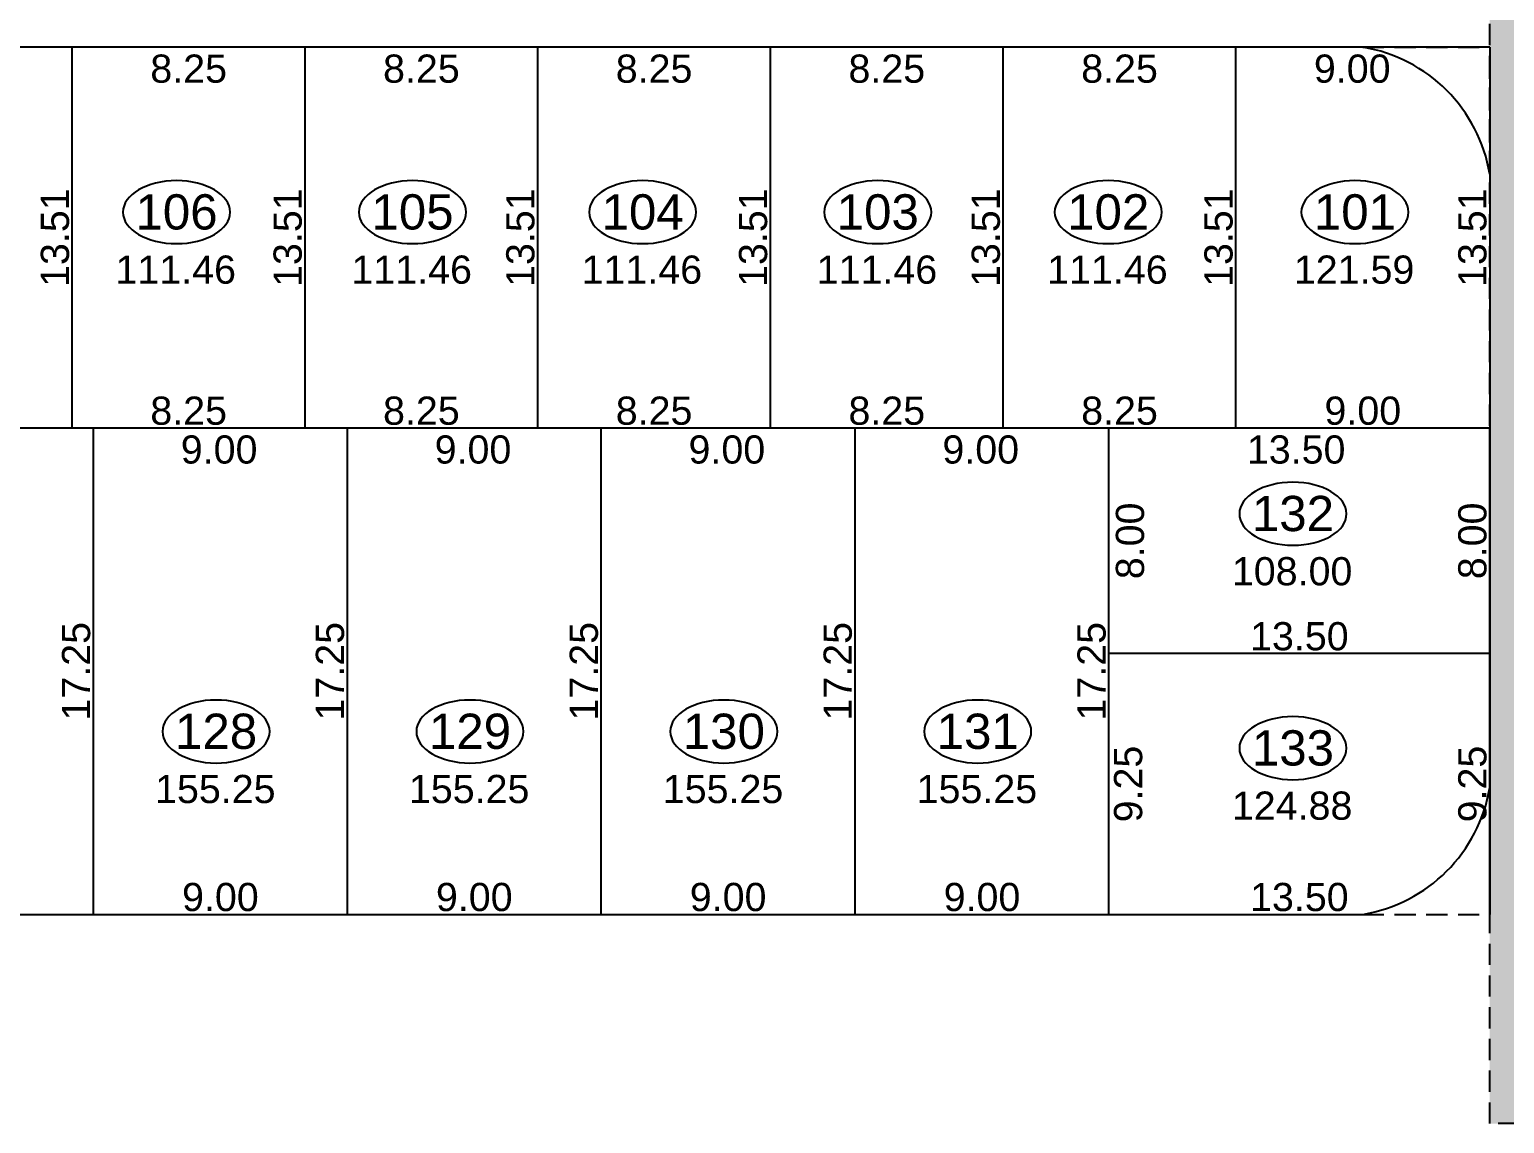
# Model space of a CAD drawing. Header units: millimetres. Extents: x 9625 to 10808, y -1607 to -1252.
# Drawn here: x 10539.6 to 10591.9, y -1377 to -1338.2 of the extents above; entities that cross this region are included whole.
import ezdxf

# ---------------------------------------------------------------- set-up
doc = ezdxf.new("R2010")
doc.units = ezdxf.units.MM
doc.header["$LTSCALE"] = 3
doc.header["$MEASUREMENT"] = 0
doc.header["$PDMODE"] = 35
doc.header["$PDSIZE"] = 1
doc.linetypes.add('HIDDEN', pattern=[0.375, 0.25, -0.125])
doc.layers.get('Defpoints').update_dxf_attribs({"linetype": 'HIDDEN'})
for name, color, linetype in [('DIM', 8, 'HIDDEN'), ('DIM1', 8, 'Continuous'), ('PLOT TEXT', 3, 'Continuous'), ('WALL', 6, 'Continuous')]:
    doc.layers.add(name, color=color, linetype=linetype)
doc.styles.add('ARIAL', font='arial.ttf')
doc.styles.get("Standard").update_dxf_attribs({"font": 'arial.ttf'})
doc.dimstyles.new('ISO-25', dxfattribs={"dimtxt": 1, "dimasz": 1, "dimexe": 0, "dimexo": 0, "dimgap": 0.1, "dimtad": 1, "dimzin": 0, "dimdsep": 46, "dimtxsty": 'Standard', "dimblk": 'NONE', "dimcen": 2.5, "dimse1": 1, "dimse2": 1, "dimclrd": 256, "dimclre": 256, "dimclrt": 3, "dimadec": 0, "dimazin": 0, "dimtfac": 1, "dimtmove": 0, "dimatfit": 3, "dimfxl": 1, "dimarcsym": 0})
doc.dimstyles.get("Standard").update_dxf_attribs({"dimtxt": 1, "dimasz": 0, "dimexe": 0, "dimexo": 0, "dimgap": 0.1, "dimtad": 1, "dimzin": 0, "dimdsep": 46, "dimtxsty": 'Standard', "dimcen": 0, "dimse1": 1, "dimse2": 1, "dimsd1": 1, "dimsd2": 1, "dimclrd": 256, "dimclre": 256, "dimclrt": 3, "dimadec": 0, "dimazin": 0, "dimtfac": 1, "dimtix": 1, "dimtofl": 0, "dimtmove": 2, "dimatfit": 3, "dimfxl": 1, "dimtolj": 1, "dimtzin": 0, "dimlwd": -1, "dimlwe": -1, "dimarcsym": 0})

# ---------------------------------------------------------------- blocks, each defined once
blk = doc.blocks.new('*D1010')
at = {"layer": 'Defpoints', "color": 0}
for p in [(10591.388, -1360.321), (10591.388, -1369.571), (10591.388, -1369.571)]:
    blk.add_point(p, dxfattribs=at)
at = {"layer": 'DIM1', "lineweight": -2}
blk.add_line((10591.388, -1360.321), (10591.388, -1369.571), dxfattribs=at)
at = {"layer": 'DIM1', "color": 3, "insert": (10590.778, -1364.946), "char_height": 1, "attachment_point": 5, "rotation": 90}
blk.add_mtext('9.25', dxfattribs=at)
blk = doc.blocks.new('_None')
blk = doc.blocks.new('*D1009')
at = {"layer": 'Defpoints', "color": 0}
for p in [(10591.388, -1352.321), (10591.388, -1352.321), (10591.388, -1360.321)]:
    blk.add_point(p, dxfattribs=at)
at = {"layer": 'DIM1', "lineweight": -2}
blk.add_line((10591.388, -1360.321), (10591.388, -1352.321), dxfattribs=at)
at = {"layer": 'DIM1', "color": 3, "insert": (10590.778, -1356.321), "char_height": 1, "attachment_point": 5, "rotation": 90}
blk.add_mtext('8.00', dxfattribs=at)
blk = doc.blocks.new('*D1008')
at = {"layer": 'Defpoints', "color": 0}
for p in [(10591.388, -1338.811), (10591.388, -1338.811), (10591.388, -1352.321)]:
    blk.add_point(p, dxfattribs=at)
at = {"layer": 'DIM1', "color": 3, "insert": (10590.778, -1345.566), "char_height": 1, "attachment_point": 5, "rotation": 90}
blk.add_mtext('\\A1;13.51', dxfattribs=at)
blk = doc.blocks.new('*D1007')
at = {"layer": 'Defpoints', "color": 0}
for p in [(10582.388, -1352.321), (10591.388, -1352.321), (10591.388, -1352.321)]:
    blk.add_point(p, dxfattribs=at)
at = {"layer": 'DIM1', "color": 3, "insert": (10586.888, -1351.71), "char_height": 1, "attachment_point": 5}
blk.add_mtext('\\A1;9.00', dxfattribs=at)
blk = doc.blocks.new('*D1006')
at = {"layer": 'Defpoints', "color": 0}
for p in [(10582.388, -1338.811), (10591.388, -1338.811), (10591.388, -1338.811)]:
    blk.add_point(p, dxfattribs=at)
at = {"layer": 'DIM1', "color": 3, "insert": (10586.513, -1339.578), "char_height": 1, "attachment_point": 5}
blk.add_mtext('\\A1;9.00', dxfattribs=at)
blk = doc.blocks.new('*D1005')
at = {"layer": 'Defpoints', "color": 0}
for p in [(10582.388, -1338.811), (10582.388, -1338.811), (10582.388, -1352.321)]:
    blk.add_point(p, dxfattribs=at)
at = {"layer": 'DIM1', "color": 3, "insert": (10581.778, -1345.566), "char_height": 1, "attachment_point": 5, "rotation": 90}
blk.add_mtext('\\A1;13.51', dxfattribs=at)
blk = doc.blocks.new('*D1004')
at = {"layer": 'Defpoints', "color": 0}
for p in [(10574.138, -1352.321), (10582.388, -1352.321), (10582.388, -1352.321)]:
    blk.add_point(p, dxfattribs=at)
at = {"layer": 'DIM1', "color": 3, "insert": (10578.263, -1351.71), "char_height": 1, "attachment_point": 5}
blk.add_mtext('\\A1;8.25', dxfattribs=at)
blk = doc.blocks.new('*D1003')
at = {"layer": 'Defpoints', "color": 0}
for p in [(10574.138, -1338.811), (10582.388, -1338.811), (10582.388, -1338.811)]:
    blk.add_point(p, dxfattribs=at)
at = {"layer": 'DIM1', "color": 3, "insert": (10578.263, -1339.578), "char_height": 1, "attachment_point": 5}
blk.add_mtext('\\A1;8.25', dxfattribs=at)
blk = doc.blocks.new('*D1002')
at = {"layer": 'Defpoints', "color": 0}
for p in [(10574.138, -1338.811), (10574.138, -1338.811), (10574.138, -1352.321)]:
    blk.add_point(p, dxfattribs=at)
at = {"layer": 'DIM1', "color": 3, "insert": (10573.528, -1345.566), "char_height": 1, "attachment_point": 5, "rotation": 90}
blk.add_mtext('\\A1;13.51', dxfattribs=at)
blk = doc.blocks.new('*D1001')
at = {"layer": 'Defpoints', "color": 0}
for p in [(10565.888, -1352.321), (10574.138, -1352.321), (10574.138, -1352.321)]:
    blk.add_point(p, dxfattribs=at)
at = {"layer": 'DIM1', "color": 3, "insert": (10570.013, -1351.71), "char_height": 1, "attachment_point": 5}
blk.add_mtext('\\A1;8.25', dxfattribs=at)
blk = doc.blocks.new('*D1000')
at = {"layer": 'Defpoints', "color": 0}
for p in [(10565.888, -1338.811), (10574.138, -1338.811), (10574.138, -1338.811)]:
    blk.add_point(p, dxfattribs=at)
at = {"layer": 'DIM1', "color": 3, "insert": (10570.013, -1339.578), "char_height": 1, "attachment_point": 5}
blk.add_mtext('\\A1;8.25', dxfattribs=at)
blk = doc.blocks.new('*D999')
at = {"layer": 'Defpoints', "color": 0}
for p in [(10565.888, -1338.811), (10565.888, -1338.811), (10565.888, -1352.321)]:
    blk.add_point(p, dxfattribs=at)
at = {"layer": 'DIM1', "color": 3, "insert": (10565.278, -1345.566), "char_height": 1, "attachment_point": 5, "rotation": 90}
blk.add_mtext('\\A1;13.51', dxfattribs=at)
blk = doc.blocks.new('*D998')
at = {"layer": 'Defpoints', "color": 0}
for p in [(10557.638, -1352.321), (10565.888, -1352.321), (10565.888, -1352.321)]:
    blk.add_point(p, dxfattribs=at)
at = {"layer": 'DIM1', "color": 3, "insert": (10561.763, -1351.71), "char_height": 1, "attachment_point": 5}
blk.add_mtext('\\A1;8.25', dxfattribs=at)
blk = doc.blocks.new('*D997')
at = {"layer": 'Defpoints', "color": 0}
for p in [(10557.638, -1338.811), (10565.888, -1338.811), (10565.888, -1338.811)]:
    blk.add_point(p, dxfattribs=at)
at = {"layer": 'DIM1', "color": 3, "insert": (10561.763, -1339.578), "char_height": 1, "attachment_point": 5}
blk.add_mtext('\\A1;8.25', dxfattribs=at)
blk = doc.blocks.new('*D996')
at = {"layer": 'Defpoints', "color": 0}
for p in [(10557.638, -1338.811), (10557.638, -1338.811), (10557.638, -1352.321)]:
    blk.add_point(p, dxfattribs=at)
at = {"layer": 'DIM1', "color": 3, "insert": (10557.028, -1345.566), "char_height": 1, "attachment_point": 5, "rotation": 90}
blk.add_mtext('\\A1;13.51', dxfattribs=at)
blk = doc.blocks.new('*D995')
at = {"layer": 'Defpoints', "color": 0}
for p in [(10549.388, -1352.321), (10557.638, -1352.321), (10557.638, -1352.321)]:
    blk.add_point(p, dxfattribs=at)
at = {"layer": 'DIM1', "color": 3, "insert": (10553.513, -1351.71), "char_height": 1, "attachment_point": 5}
blk.add_mtext('\\A1;8.25', dxfattribs=at)
blk = doc.blocks.new('*D994')
at = {"layer": 'Defpoints', "color": 0}
for p in [(10549.388, -1338.811), (10557.638, -1338.811), (10557.638, -1338.811)]:
    blk.add_point(p, dxfattribs=at)
at = {"layer": 'DIM1', "color": 3, "insert": (10553.513, -1339.578), "char_height": 1, "attachment_point": 5}
blk.add_mtext('\\A1;8.25', dxfattribs=at)
blk = doc.blocks.new('*D993')
at = {"layer": 'Defpoints', "color": 0}
for p in [(10549.388, -1338.811), (10549.388, -1338.811), (10549.388, -1352.321)]:
    blk.add_point(p, dxfattribs=at)
at = {"layer": 'DIM1', "color": 3, "insert": (10548.778, -1345.566), "char_height": 1, "attachment_point": 5, "rotation": 90}
blk.add_mtext('\\A1;13.51', dxfattribs=at)
blk = doc.blocks.new('*D992')
at = {"layer": 'Defpoints', "color": 0}
for p in [(10541.138, -1352.321), (10549.388, -1352.321), (10549.388, -1352.321)]:
    blk.add_point(p, dxfattribs=at)
at = {"layer": 'DIM1', "color": 3, "insert": (10545.263, -1351.71), "char_height": 1, "attachment_point": 5}
blk.add_mtext('\\A1;8.25', dxfattribs=at)
blk = doc.blocks.new('*D991')
at = {"layer": 'Defpoints', "color": 0}
for p in [(10541.138, -1338.811), (10549.388, -1338.811), (10549.388, -1338.811)]:
    blk.add_point(p, dxfattribs=at)
at = {"layer": 'DIM1', "color": 3, "insert": (10545.263, -1339.578), "char_height": 1, "attachment_point": 5}
blk.add_mtext('\\A1;8.25', dxfattribs=at)
blk = doc.blocks.new('*D990')
at = {"layer": 'Defpoints', "color": 0}
for p in [(10541.138, -1338.811), (10541.138, -1338.811), (10541.138, -1352.321)]:
    blk.add_point(p, dxfattribs=at)
at = {"layer": 'DIM1', "color": 3, "insert": (10540.528, -1345.566), "char_height": 1, "attachment_point": 5, "rotation": 90}
blk.add_mtext('\\A1;13.51', dxfattribs=at)
blk = doc.blocks.new('*D989')
at = {"layer": 'Defpoints', "color": 0}
for p in [(10532.888, -1352.321), (10541.138, -1352.321), (10541.138, -1352.321)]:
    blk.add_point(p, dxfattribs=at)
at = {"layer": 'DIM1', "color": 3, "insert": (10537.013, -1351.71), "char_height": 1, "attachment_point": 5}
blk.add_mtext('\\A1;8.25', dxfattribs=at)
blk = doc.blocks.new('*D988')
at = {"layer": 'Defpoints', "color": 0}
for p in [(10532.888, -1338.811), (10541.138, -1338.811), (10541.138, -1338.811)]:
    blk.add_point(p, dxfattribs=at)
at = {"layer": 'DIM1', "color": 3, "insert": (10537.013, -1339.578), "char_height": 1, "attachment_point": 5}
blk.add_mtext('\\A1;8.25', dxfattribs=at)
blk = doc.blocks.new('*D958')
at = {"layer": 'Defpoints', "color": 0}
for p in [(10577.888, -1352.321), (10591.388, -1352.321), (10591.388, -1352.321)]:
    blk.add_point(p, dxfattribs=at)
at = {"layer": 'DIM1', "color": 3, "insert": (10584.525, -1353.087), "char_height": 1, "attachment_point": 5}
blk.add_mtext('\\A1;13.50', dxfattribs=at)
blk = doc.blocks.new('*D957')
at = {"layer": 'Defpoints', "color": 0}
for p in [(10577.888, -1360.321), (10591.388, -1360.321), (10591.388, -1360.321)]:
    blk.add_point(p, dxfattribs=at)
at = {"layer": 'DIM1', "color": 3, "insert": (10584.638, -1359.71), "char_height": 1, "attachment_point": 5}
blk.add_mtext('\\A1;13.50', dxfattribs=at)
blk = doc.blocks.new('*D956')
at = {"layer": 'Defpoints', "color": 0}
for p in [(10577.888, -1352.321), (10577.888, -1352.321), (10577.888, -1360.321)]:
    blk.add_point(p, dxfattribs=at)
at = {"layer": 'DIM1', "color": 3, "insert": (10578.639, -1356.321), "char_height": 1, "attachment_point": 5, "rotation": 90}
blk.add_mtext('\\A1;8.00', dxfattribs=at)
blk = doc.blocks.new('*D955')
at = {"layer": 'Defpoints', "color": 0}
for p in [(10577.888, -1360.321), (10577.888, -1360.321), (10577.888, -1369.571)]:
    blk.add_point(p, dxfattribs=at)
at = {"layer": 'DIM1', "color": 3, "insert": (10578.574, -1364.946), "char_height": 1, "attachment_point": 5, "rotation": 90}
blk.add_mtext('\\A1;9.25', dxfattribs=at)
blk = doc.blocks.new('*D954')
at = {"layer": 'Defpoints', "color": 0}
for p in [(10577.888, -1369.571), (10591.388, -1369.571), (10591.388, -1369.571)]:
    blk.add_point(p, dxfattribs=at)
at = {"layer": 'DIM1', "color": 3, "insert": (10584.638, -1368.96), "char_height": 1, "attachment_point": 5}
blk.add_mtext('\\A1;13.50', dxfattribs=at)
blk = doc.blocks.new('*D952')
at = {"layer": 'Defpoints', "color": 0}
for p in [(10568.888, -1352.321), (10577.888, -1352.321), (10577.888, -1352.321)]:
    blk.add_point(p, dxfattribs=at)
at = {"layer": 'DIM1', "color": 3, "insert": (10573.343, -1353.087), "char_height": 1, "attachment_point": 5}
blk.add_mtext('\\A1;9.00', dxfattribs=at)
blk = doc.blocks.new('*D951')
at = {"layer": 'Defpoints', "color": 0}
for p in [(10577.888, -1352.321), (10577.888, -1352.321), (10577.888, -1369.571)]:
    blk.add_point(p, dxfattribs=at)
at = {"layer": 'DIM1', "color": 3, "insert": (10577.278, -1360.946), "char_height": 1, "attachment_point": 5, "rotation": 90}
blk.add_mtext('\\A1;17.25', dxfattribs=at)
blk = doc.blocks.new('*D953')
at = {"layer": 'Defpoints', "color": 0}
for p in [(10568.888, -1369.571), (10577.888, -1369.571), (10577.888, -1369.571)]:
    blk.add_point(p, dxfattribs=at)
at = {"layer": 'DIM1', "color": 3, "insert": (10573.388, -1368.96), "char_height": 1, "attachment_point": 5}
blk.add_mtext('\\A1;9.00', dxfattribs=at)
blk = doc.blocks.new('*D949')
at = {"layer": 'Defpoints', "color": 0}
for p in [(10559.888, -1352.321), (10568.888, -1352.321), (10568.888, -1352.321)]:
    blk.add_point(p, dxfattribs=at)
at = {"layer": 'DIM1', "color": 3, "insert": (10564.343, -1353.087), "char_height": 1, "attachment_point": 5}
blk.add_mtext('\\A1;9.00', dxfattribs=at)
blk = doc.blocks.new('*D948')
at = {"layer": 'Defpoints', "color": 0}
for p in [(10568.888, -1352.321), (10568.888, -1352.321), (10568.888, -1369.571)]:
    blk.add_point(p, dxfattribs=at)
at = {"layer": 'DIM1', "color": 3, "insert": (10568.278, -1360.946), "char_height": 1, "attachment_point": 5, "rotation": 90}
blk.add_mtext('\\A1;17.25', dxfattribs=at)
blk = doc.blocks.new('*D950')
at = {"layer": 'Defpoints', "color": 0}
for p in [(10559.888, -1369.571), (10568.888, -1369.571), (10568.888, -1369.571)]:
    blk.add_point(p, dxfattribs=at)
at = {"layer": 'DIM1', "color": 3, "insert": (10564.388, -1368.96), "char_height": 1, "attachment_point": 5}
blk.add_mtext('\\A1;9.00', dxfattribs=at)
blk = doc.blocks.new('*D946')
at = {"layer": 'Defpoints', "color": 0}
for p in [(10550.888, -1352.321), (10559.888, -1352.321), (10559.888, -1352.321)]:
    blk.add_point(p, dxfattribs=at)
at = {"layer": 'DIM1', "color": 3, "insert": (10555.343, -1353.087), "char_height": 1, "attachment_point": 5}
blk.add_mtext('\\A1;9.00', dxfattribs=at)
blk = doc.blocks.new('*D945')
at = {"layer": 'Defpoints', "color": 0}
for p in [(10559.888, -1352.321), (10559.888, -1352.321), (10559.888, -1369.571)]:
    blk.add_point(p, dxfattribs=at)
at = {"layer": 'DIM1', "color": 3, "insert": (10559.278, -1360.946), "char_height": 1, "attachment_point": 5, "rotation": 90}
blk.add_mtext('\\A1;17.25', dxfattribs=at)
blk = doc.blocks.new('*D947')
at = {"layer": 'Defpoints', "color": 0}
for p in [(10550.888, -1369.571), (10559.888, -1369.571), (10559.888, -1369.571)]:
    blk.add_point(p, dxfattribs=at)
at = {"layer": 'DIM1', "color": 3, "insert": (10555.388, -1368.96), "char_height": 1, "attachment_point": 5}
blk.add_mtext('\\A1;9.00', dxfattribs=at)
blk = doc.blocks.new('*D943')
at = {"layer": 'Defpoints', "color": 0}
for p in [(10541.888, -1352.321), (10550.888, -1352.321), (10550.888, -1352.321)]:
    blk.add_point(p, dxfattribs=at)
at = {"layer": 'DIM1', "color": 3, "insert": (10546.343, -1353.087), "char_height": 1, "attachment_point": 5}
blk.add_mtext('\\A1;9.00', dxfattribs=at)
blk = doc.blocks.new('*D942')
at = {"layer": 'Defpoints', "color": 0}
for p in [(10550.888, -1352.321), (10550.888, -1352.321), (10550.888, -1369.571)]:
    blk.add_point(p, dxfattribs=at)
at = {"layer": 'DIM1', "color": 3, "insert": (10550.278, -1360.946), "char_height": 1, "attachment_point": 5, "rotation": 90}
blk.add_mtext('\\A1;17.25', dxfattribs=at)
blk = doc.blocks.new('*D944')
at = {"layer": 'Defpoints', "color": 0}
for p in [(10541.888, -1369.571), (10550.888, -1369.571), (10550.888, -1369.571)]:
    blk.add_point(p, dxfattribs=at)
at = {"layer": 'DIM1', "color": 3, "insert": (10546.388, -1368.96), "char_height": 1, "attachment_point": 5}
blk.add_mtext('\\A1;9.00', dxfattribs=at)
blk = doc.blocks.new('*D940')
at = {"layer": 'Defpoints', "color": 0}
for p in [(10532.888, -1352.321), (10541.888, -1352.321), (10541.888, -1352.321)]:
    blk.add_point(p, dxfattribs=at)
at = {"layer": 'DIM1', "color": 3, "insert": (10537.343, -1353.087), "char_height": 1, "attachment_point": 5}
blk.add_mtext('\\A1;9.00', dxfattribs=at)
blk = doc.blocks.new('*D939')
at = {"layer": 'Defpoints', "color": 0}
for p in [(10541.888, -1352.321), (10541.888, -1352.321), (10541.888, -1369.571)]:
    blk.add_point(p, dxfattribs=at)
at = {"layer": 'DIM1', "color": 3, "insert": (10541.278, -1360.946), "char_height": 1, "attachment_point": 5, "rotation": 90}
blk.add_mtext('\\A1;17.25', dxfattribs=at)
blk = doc.blocks.new('*D941')
at = {"layer": 'Defpoints', "color": 0}
for p in [(10532.888, -1369.571), (10541.888, -1369.571), (10541.888, -1369.571)]:
    blk.add_point(p, dxfattribs=at)
at = {"layer": 'DIM1', "color": 3, "insert": (10537.388, -1368.96), "char_height": 1, "attachment_point": 5}
blk.add_mtext('\\A1;9.00', dxfattribs=at)

msp = doc.modelspace()

# ---------------------------------------------------------------- hatches: boundary and pattern name
at = {"layer": 'DIM', "ltscale": 0.05}
h = msp.add_hatch(dxfattribs=at)
h.set_pattern_fill('DOTS', color=252, scale=10)
h.set_pattern_definition([(0, (1937.42874, 14.3402), (0.3125, 0.625), [0, -0.625])])
h.paths.add_polyline_path([(10591.3884, -1376.9876), (10591.3884, -1314.4448), (10595.2988, -1314.4441), (10598.0835, -1314.4605), (10609.3045, -1314.5265), (10612.2053, -1314.5255), (10618.4184, -1314.5638), (10627.9901, -1314.5332), (10639.2451, -1314.4973), (10651.7511, -1314.4821), (10661.9169, -1314.52), (10671.4261, -1314.5106), (10681.2453, -1314.4865), (10689.5005, -1314.4663), (10699.9333, -1314.3662), (10700.1772, -1318.8976), (10700.8669, -1331.7158), (10701.2049, -1340.0641), (10701.3391, -1344.2192), (10702.061, -1352.4772), (10702.156, -1357.49), (10702.3341, -1366.8477), (10702.6807, -1376.9876)])

# ---------------------------------------------------------------- linework, layer by layer
at = {"layer": 'PLOT TEXT', "extrusion": (0, 0, -1)}
for centre in [(10544.8325, -1344.6614), (10553.1984, -1344.6614), (10561.3577, -1344.6614), (10569.6926, -1344.6614), (10577.8623, -1344.6614), (10586.6078, -1344.6614), (10584.4108, -1355.3593), (10546.2359, -1363.0836), (10555.2359, -1363.0836), (10564.2359, -1363.0836), (10573.2359, -1363.0836), (10584.4108, -1363.6735)]:
    msp.add_ellipse(centre, major_axis=(1.9004, 0), ratio=0.5882805, dxfattribs=at)
at = {"layer": 'WALL', "lineweight": 25}
for p, q in [((10591.3884, -1338.8109), (10454.1384, -1338.8109)), ((10541.1384, -1352.3209), (10541.1384, -1338.8109)), ((10549.3884, -1352.3209), (10549.3884, -1338.8109)), ((10557.6384, -1352.3209), (10557.6384, -1338.8109)), ((10565.8884, -1352.3209), (10565.8884, -1338.8109)), ((10574.1384, -1352.3209), (10574.1384, -1338.8109)), ((10582.3884, -1352.3209), (10582.3884, -1338.8109)), ((10591.3884, -1338.8109), (10591.3884, -1369.5709)), ((10591.3884, -1352.3209), (10449.6384, -1352.3209)), ((10541.8884, -1369.5709), (10541.8884, -1352.3209)), ((10550.8884, -1369.5709), (10550.8884, -1352.3209)), ((10559.8884, -1369.5709), (10559.8884, -1352.3209)), ((10568.8884, -1369.5709), (10568.8884, -1352.3209)), ((10577.8884, -1369.5709), (10577.8884, -1352.3209)), ((10591.3884, -1369.5709), (10591.3884, -1352.3209)), ((10591.3884, -1360.3209), (10577.8884, -1360.3209)), ((10454.1384, -1369.5709), (10586.8884, -1369.5709))]:
    msp.add_line(p, q, dxfattribs=at)
at = {"layer": 'WALL', "linetype": 'HIDDEN', "lineweight": 25}
for p, q in [((10586.8884, -1338.8109), (10591.3884, -1338.8109)), ((10591.3884, -1343.3109), (10591.3884, -1338.8109)), ((10591.3884, -1365.0709), (10591.3884, -1369.5709)), ((10586.8884, -1369.5709), (10591.3884, -1369.5709))]:
    msp.add_line(p, q, dxfattribs=at)
at = {"layer": 'WALL', "color": 4, "linetype": 'HIDDEN', "lineweight": 25}
msp.add_lwpolyline([(10591.3884, -1376.9876), (10591.3884, -1314.4448), (10595.2988, -1314.4441), (10598.0835, -1314.4605), (10609.3045, -1314.5265), (10612.2053, -1314.5255), (10618.4184, -1314.5638), (10627.9901, -1314.5332), (10639.2451, -1314.4973), (10651.7511, -1314.4821), (10661.9169, -1314.52), (10671.4261, -1314.5106), (10681.2453, -1314.4865), (10689.5005, -1314.4663), (10699.9333, -1314.3662), (10700.1772, -1318.8976), (10700.8669, -1331.7158), (10701.2049, -1340.0641), (10701.3391, -1344.2192), (10702.061, -1352.4772), (10702.156, -1357.49), (10702.3341, -1366.8477), (10702.6807, -1376.9876)], close=True, dxfattribs=at)
at = {"layer": 'WALL', "lineweight": 25}
for centre, start, end in [((10585.9869, -1344.2125), 9.47594, 80.52406), ((10585.9869, -1364.1694), 279.47594, 350.52406)]:
    msp.add_arc(centre, 5.4763, start, end, dxfattribs=at)

# ---------------------------------------------------------------- texts
at = {"layer": 'PLOT TEXT', "linetype": 'Continuous', "attachment_point": 5, "style": 'ARIAL'}
for s, insert, char_height in [('\\A1;106', (10544.8325, -1344.6614), 1.25), ('\\A1;105', (10553.1984, -1344.6614), 1.25), ('\\A1;104', (10561.3577, -1344.6614), 1.25), ('\\A1;103', (10569.6926, -1344.6614), 1.25), ('\\A1;102', (10577.8623, -1344.6614), 1.25), ('\\A1;101', (10586.6078, -1344.6614), 1.25), ('\\A1;111.46', (10544.8038, -1346.7069), 1), ('\\A1;111.46', (10553.1697, -1346.7069), 1), ('\\A1;111.46', (10561.329, -1346.7069), 1), ('\\A1;111.46', (10569.6639, -1346.7069), 1), ('\\A1;111.46', (10577.8336, -1346.7069), 1), ('\\A1;121.59', (10586.579, -1346.7069), 1), ('\\A1;132', (10584.4108, -1355.3593), 1.25), ('\\A1;108.00', (10584.3821, -1357.4048), 1), ('\\A1;128', (10546.2359, -1363.0836), 1.25), ('\\A1;129', (10555.2359, -1363.0836), 1.25), ('\\A1;130', (10564.2359, -1363.0836), 1.25), ('\\A1;131', (10573.2359, -1363.0836), 1.25), ('\\A1;133', (10584.4108, -1363.6735), 1.25), ('\\A1;155.25', (10546.2072, -1365.1291), 1), ('\\A1;155.25', (10555.2072, -1365.1291), 1), ('\\A1;155.25', (10564.2072, -1365.1291), 1), ('\\A1;155.25', (10573.2072, -1365.1291), 1), ('\\A1;124.88', (10584.3821, -1365.7191), 1)]:
    msp.add_mtext(s, dxfattribs=dict(at, insert=insert, char_height=char_height))

# ---------------------------------------------------------------- dimensions: what is measured, and where the dimension line sits
at = {"layer": 'DIM1'}
for base, p1, p2, angle, picture, middle in [((10541.1384, -1338.8109), (10532.8884, -1338.8109), (10541.1384, -1338.8109), 0, '*D988', (10537.0134, -1339.578)), ((10549.3884, -1338.8109), (10541.1384, -1338.8109), (10549.3884, -1338.8109), 0, '*D991', (10545.2634, -1339.578)), ((10557.6384, -1338.8109), (10549.3884, -1338.8109), (10557.6384, -1338.8109), 0, '*D994', (10553.5134, -1339.578)), ((10565.8884, -1338.8109), (10557.6384, -1338.8109), (10565.8884, -1338.8109), 0, '*D997', (10561.7634, -1339.578)), ((10574.1384, -1338.8109), (10565.8884, -1338.8109), (10574.1384, -1338.8109), 0, '*D1000', (10570.0134, -1339.578)), ((10582.3884, -1338.8109), (10574.1384, -1338.8109), (10582.3884, -1338.8109), 0, '*D1003', (10578.2634, -1339.578)), ((10591.3884, -1338.8109), (10582.3884, -1338.8109), (10591.3884, -1338.8109), 0, '*D1006', (10586.5134, -1339.578)), ((10541.8884, -1352.3209), (10532.8884, -1352.3209), (10541.8884, -1352.3209), 0, '*D940', (10537.3428, -1353.0869)), ((10550.8884, -1352.3209), (10541.8884, -1352.3209), (10550.8884, -1352.3209), 0, '*D943', (10546.3428, -1353.0869)), ((10559.8884, -1352.3209), (10550.8884, -1352.3209), (10559.8884, -1352.3209), 0, '*D946', (10555.3428, -1353.0869)), ((10568.8884, -1352.3209), (10559.8884, -1352.3209), (10568.8884, -1352.3209), 0, '*D949', (10564.3428, -1353.0869)), ((10577.8884, -1352.3209), (10568.8884, -1352.3209), (10577.8884, -1352.3209), 0, '*D952', (10573.3428, -1353.0869)), ((10591.3884, -1352.3209), (10577.8884, -1352.3209), (10591.3884, -1352.3209), 0, '*D958', (10584.5248, -1353.0869)), ((10577.8884, -1352.3209), (10577.8884, -1360.3209), (10577.8884, -1352.3209), 90, '*D956', (10578.6387, -1356.3209)), ((10577.8884, -1360.3209), (10577.8884, -1369.5709), (10577.8884, -1360.3209), 90, '*D955', (10578.5741, -1364.9459))]:
    dim = msp.add_linear_dim(base=base, p1=p1, p2=p2, angle=angle, dimstyle='Standard', dxfattribs=at)
    dim.commit()
    dim.dimension.update_dxf_attribs({"geometry": picture, "text_midpoint": middle, "dimtype": 129})
for p1, p2, dimstyle, picture, middle in [((10541.1384, -1352.3209), (10541.1384, -1338.8109), 'Standard', '*D990', (10540.5275, -1345.5659)), ((10549.3884, -1352.3209), (10549.3884, -1338.8109), 'Standard', '*D993', (10548.7775, -1345.5659)), ((10557.6384, -1352.3209), (10557.6384, -1338.8109), 'Standard', '*D996', (10557.0275, -1345.5659)), ((10565.8884, -1352.3209), (10565.8884, -1338.8109), 'Standard', '*D999', (10565.2775, -1345.5659)), ((10574.1384, -1352.3209), (10574.1384, -1338.8109), 'Standard', '*D1002', (10573.5275, -1345.5659)), ((10582.3884, -1352.3209), (10582.3884, -1338.8109), 'Standard', '*D1005', (10581.7775, -1345.5659)), ((10591.3884, -1352.3209), (10591.3884, -1338.8109), 'Standard', '*D1008', (10590.7775, -1345.5659)), ((10532.8884, -1352.3209), (10541.1384, -1352.3209), 'Standard', '*D989', (10537.0134, -1351.7104)), ((10541.1384, -1352.3209), (10549.3884, -1352.3209), 'Standard', '*D992', (10545.2634, -1351.7104)), ((10549.3884, -1352.3209), (10557.6384, -1352.3209), 'Standard', '*D995', (10553.5134, -1351.7104)), ((10557.6384, -1352.3209), (10565.8884, -1352.3209), 'Standard', '*D998', (10561.7634, -1351.7104)), ((10565.8884, -1352.3209), (10574.1384, -1352.3209), 'Standard', '*D1001', (10570.0134, -1351.7104)), ((10574.1384, -1352.3209), (10582.3884, -1352.3209), 'Standard', '*D1004', (10578.2634, -1351.7104)), ((10582.3884, -1352.3209), (10591.3884, -1352.3209), 'Standard', '*D1007', (10586.8884, -1351.7104)), ((10541.8884, -1369.5709), (10541.8884, -1352.3209), 'Standard', '*D939', (10541.2779, -1360.9459)), ((10550.8884, -1369.5709), (10550.8884, -1352.3209), 'Standard', '*D942', (10550.2779, -1360.9459)), ((10559.8884, -1369.5709), (10559.8884, -1352.3209), 'Standard', '*D945', (10559.2779, -1360.9459)), ((10568.8884, -1369.5709), (10568.8884, -1352.3209), 'Standard', '*D948', (10568.2779, -1360.9459)), ((10577.8884, -1369.5709), (10577.8884, -1352.3209), 'Standard', '*D951', (10577.2779, -1360.9459)), ((10591.3884, -1360.3209), (10591.3884, -1352.3209), 'ISO-25', '*D1009', (10590.7779, -1356.3209)), ((10577.8884, -1360.3209), (10591.3884, -1360.3209), 'Standard', '*D957', (10584.6384, -1359.71)), ((10591.3884, -1360.3209), (10591.3884, -1369.5709), 'ISO-25', '*D1010', (10590.7779, -1364.9459)), ((10532.8884, -1369.5709), (10541.8884, -1369.5709), 'Standard', '*D941', (10537.3884, -1368.9604)), ((10541.8884, -1369.5709), (10550.8884, -1369.5709), 'Standard', '*D944', (10546.3884, -1368.9604)), ((10550.8884, -1369.5709), (10559.8884, -1369.5709), 'Standard', '*D947', (10555.3884, -1368.9604)), ((10559.8884, -1369.5709), (10568.8884, -1369.5709), 'Standard', '*D950', (10564.3884, -1368.9604)), ((10568.8884, -1369.5709), (10577.8884, -1369.5709), 'Standard', '*D953', (10573.3884, -1368.9604)), ((10577.8884, -1369.5709), (10591.3884, -1369.5709), 'Standard', '*D954', (10584.6384, -1368.96))]:
    dim = msp.add_aligned_dim(p1=p1, p2=p2, distance=0, dimstyle=dimstyle, dxfattribs=at)
    dim.commit()
    dim.dimension.update_dxf_attribs({"geometry": picture, "text_midpoint": middle})

doc.saveas('drawing.dxf')
